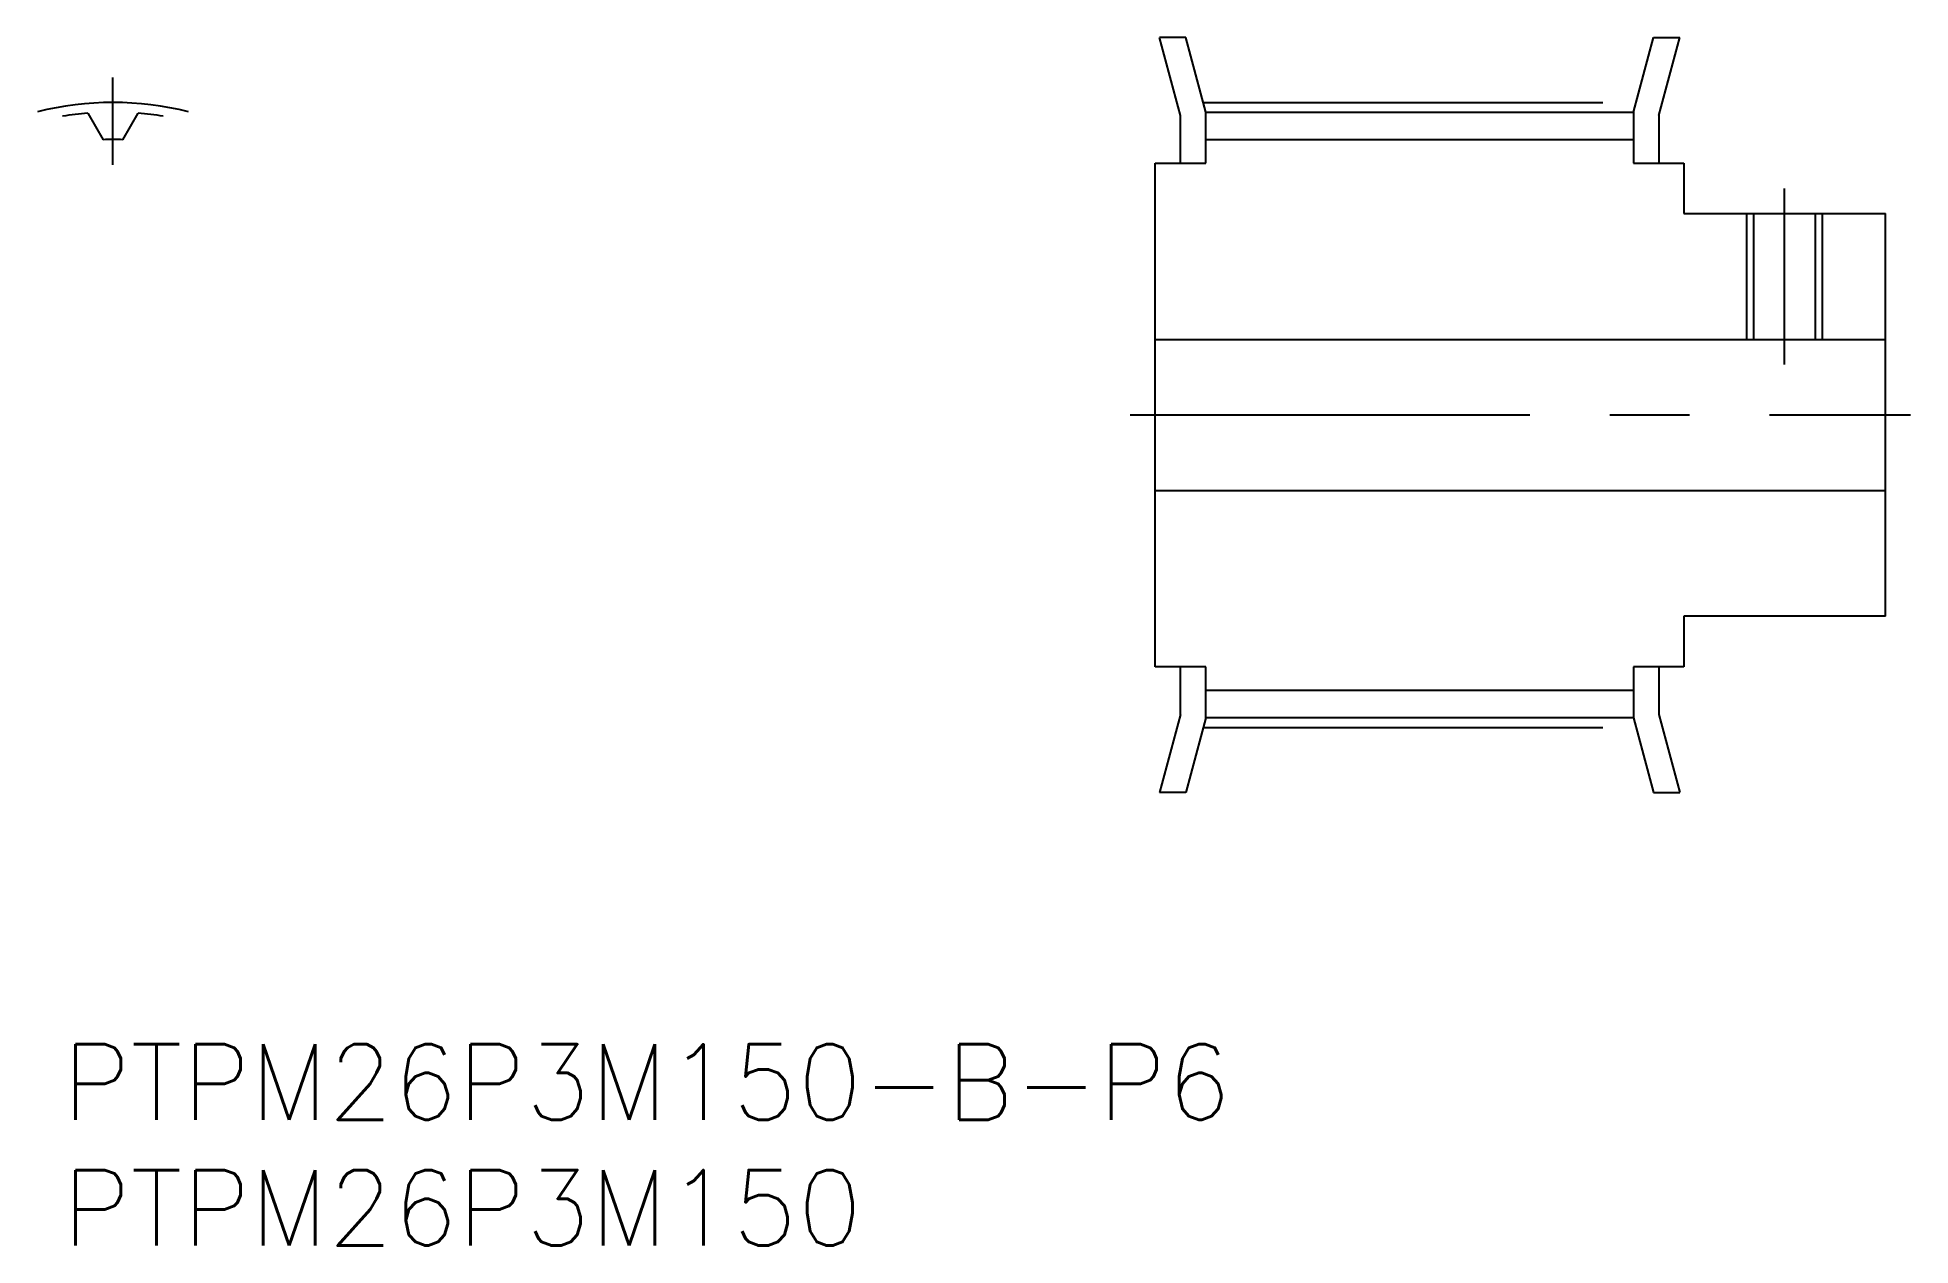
# Model space of a CAD drawing. Extents: x -1 to 73.4, y -8 to 40.
import ezdxf

# ---------------------------------------------------------------- set-up
doc = ezdxf.new("R2010")
doc.units = 0
doc.header["$LTSCALE"] = 0.5
doc.linetypes.add('CENTER', pattern=[50.8, 31.75, -6.35, 6.35, -6.35])
doc.linetypes.add('DASHED', pattern=[19.05, 12.7, -6.35])
for name, color, linetype in [('MSM_CENTER', 1, 'CENTER'), ('MSM_CONTINUOUS', 7, 'CONTINUOUS'), ('MSM_DASHED', 4, 'DASHED'), ('MSM_PART_NUMBER', 7, 'CONTINUOUS')]:
    doc.layers.add(name, color=color, linetype=linetype)
doc.styles.get("Standard").update_dxf_attribs({"font": 'txt.shx', "height": 3, "bigfont": 'bigfont.shx'})

# ---------------------------------------------------------------- blocks, each defined once
blk = doc.blocks.new('*U13')
at = {"layer": 'MSM_PART_NUMBER'}
blk.add_text('PTPM26P3M150-B-P6', height=3, dxfattribs=at).set_placement((0, -3))
blk = doc.blocks.new('*U14')
at = {"layer": 'MSM_PART_NUMBER'}
blk.add_text('PTPM26P3M150', height=3, dxfattribs=at).set_placement((0, -8))

msp = doc.modelspace()

# ---------------------------------------------------------------- linework, layer by layer
at = {"layer": 'MSM_CENTER'}
for p, q in [((2, 34.945), (2, 38.415)), ((45.306, 37.415), (62.509, 37.415)), ((68.407, 27), (68.407, 34)), ((42.407, 25), (73.407, 25)), ((45.306, 12.585), (62.509, 12.585))]:
    msp.add_line(p, q, dxfattribs=at)
msp.add_arc((2, 25), 12.415, 76.01646, 103.98354, dxfattribs=at)
at = {"layer": 'MSM_CONTINUOUS'}
for p, q in [((44.613, 40), (43.578, 40)), ((44.407, 36.903), (43.578, 40)), ((45.407, 37.035), (44.613, 40)), ((62.407, 37.035), (63.202, 40)), ((63.202, 40), (64.237, 40)), ((63.407, 36.903), (64.237, 40)), ((1, 36.993), (1.609, 35.938)), ((2.391, 35.938), (3, 36.993)), ((44.407, 35), (44.407, 36.903)), ((45.407, 35), (45.407, 37.035)), ((45.407, 37.035), (62.407, 37.035)), ((62.407, 37.035), (62.407, 35)), ((63.407, 36.903), (63.407, 35)), ((45.407, 35.945), (62.407, 35.945)), ((43.407, 15), (43.407, 35)), ((43.407, 35), (45.407, 35)), ((62.407, 35), (64.407, 35)), ((64.407, 35), (64.407, 33)), ((64.407, 33), (72.407, 33)), ((72.407, 17), (72.407, 33)), ((43.407, 28), (72.407, 28)), ((43.407, 22), (72.407, 22)), ((64.407, 17), (64.407, 15)), ((72.407, 17), (64.407, 17)), ((45.407, 15), (43.407, 15)), ((44.407, 13.097), (44.407, 15)), ((45.407, 12.965), (45.407, 15)), ((62.407, 15), (62.407, 12.965)), ((64.407, 15), (62.407, 15)), ((63.407, 15), (63.407, 13.097)), ((62.407, 14.055), (45.407, 14.055)), ((44.407, 13.097), (43.578, 10)), ((45.407, 12.965), (44.613, 10)), ((62.407, 12.965), (45.407, 12.965)), ((62.407, 12.965), (63.202, 10)), ((63.407, 13.097), (64.237, 10)), ((44.613, 10), (43.578, 10)), ((63.202, 10), (64.237, 10))]:
    msp.add_line(p, q, dxfattribs=at)
for radius, start, end in [(12.035, 94.76626, 99.5659), (12.035, 80.4341, 85.23374), (10.945, 87.95061, 92.04939)]:
    msp.add_arc((2, 25), radius, start, end, dxfattribs=at)
at = {"layer": 'MSM_DASHED'}
for p, q in [((66.907, 28), (66.907, 33)), ((67.178, 28), (67.178, 33)), ((69.637, 28), (69.637, 33)), ((69.907, 28), (69.907, 33))]:
    msp.add_line(p, q, dxfattribs=at)

# ---------------------------------------------------------------- block references
at = {"layer": 'MSM_CONTINUOUS'}
for name in ['*U13', '*U14']:
    msp.add_blockref(name, (0, 0), dxfattribs=at)

doc.saveas('drawing.dxf')
